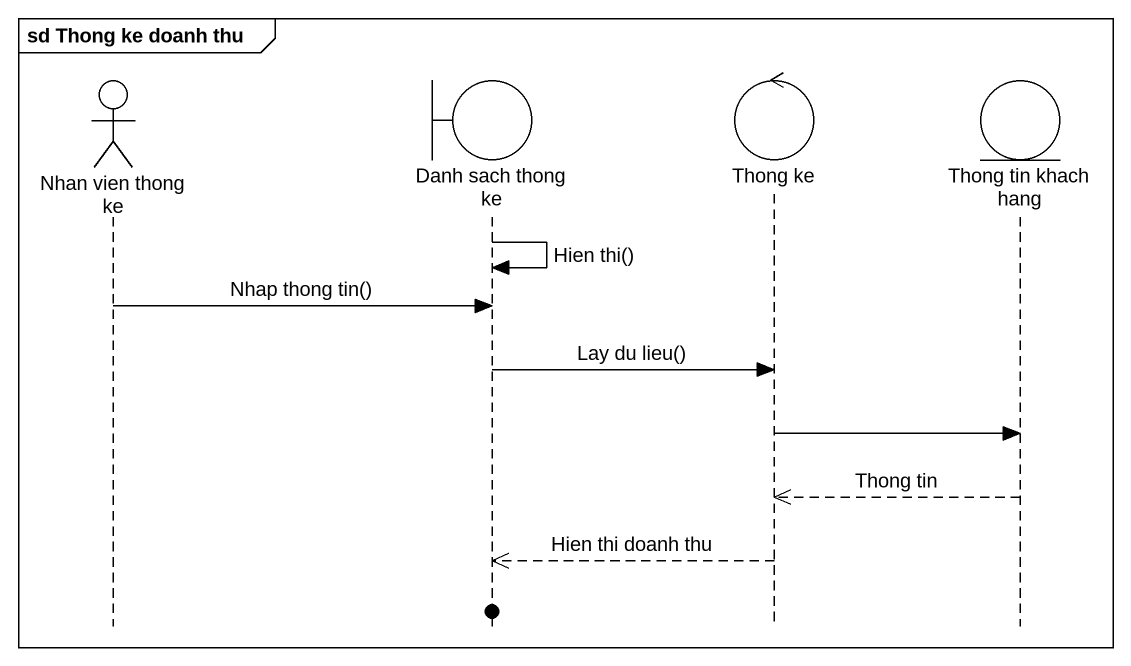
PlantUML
@startuml
mainframe sd Thong ke doanh thu
hide footbox
actor "Nhan vien thong ke" as Nhan_vien_thong_ke
boundary "Danh sach thong ke" as Danh_sach_thong_ke
control "Thong ke" as Thong_ke
entity "Thong tin khach hang" as Thong_tin_khach_hang

Danh_sach_thong_ke -> Danh_sach_thong_ke : Hien thi()
Nhan_vien_thong_ke -> Danh_sach_thong_ke : Nhap thong tin()
Danh_sach_thong_ke -> Thong_ke : Lay du lieu()
Thong_ke -> Thong_tin_khach_hang
Thong_tin_khach_hang -->> Thong_ke : Thong tin
Thong_ke -->> Danh_sach_thong_ke : Hien thi doanh thu
@enduml
